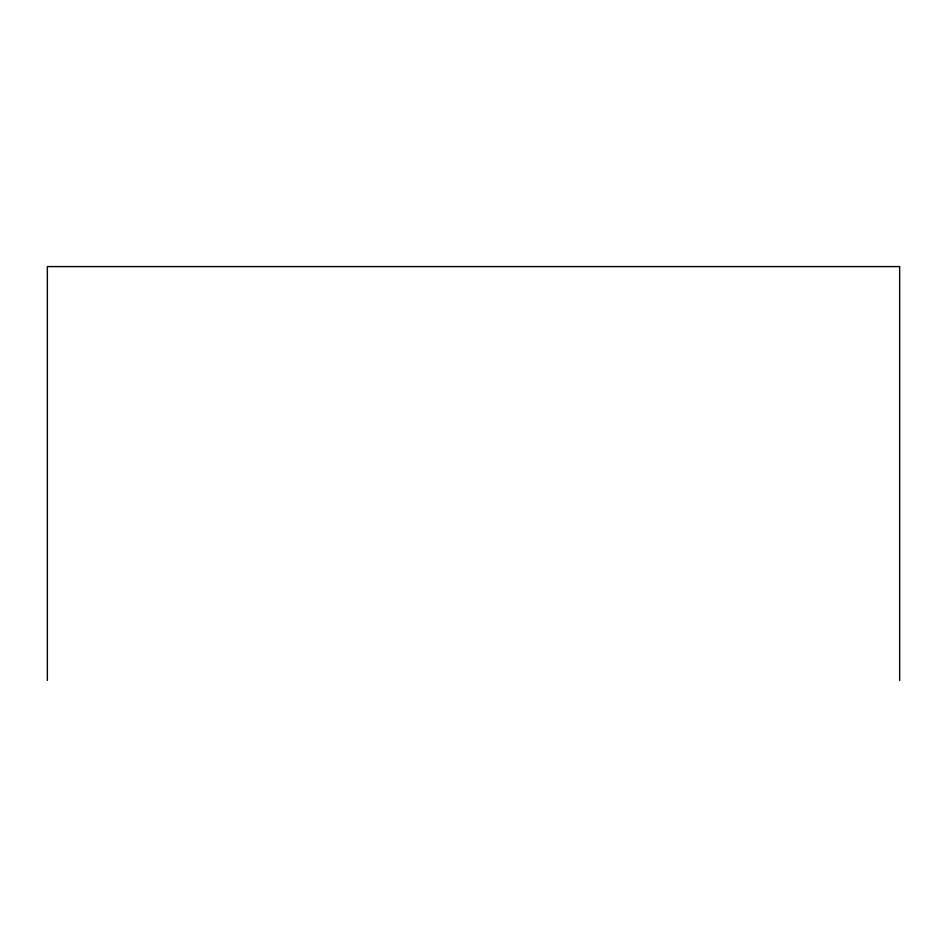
<?xml version="1.0" encoding="UTF-8"?>
<svg xmlns="http://www.w3.org/2000/svg" width="947" height="947" viewBox="0 0 947 947"><rect width="100%" height="100%" fill="white"/><g stroke="black" fill="none" stroke-linecap="round" stroke-linejoin="round"><path stroke-width="1.42" d="M899.65 680.419L899.65 266.581L47.35 266.581L47.35 680.419"/></g></svg>
